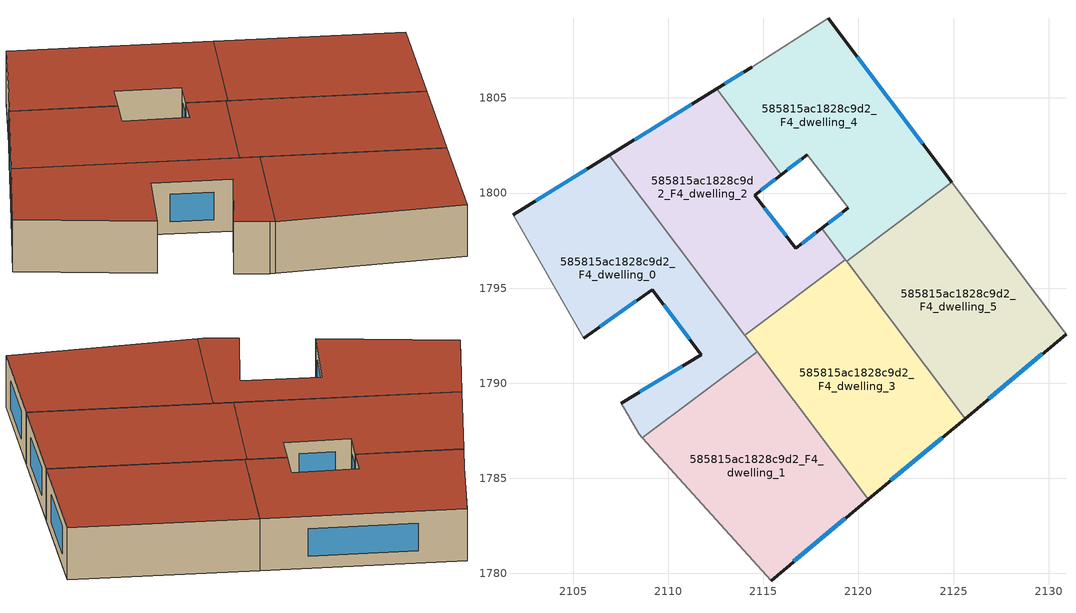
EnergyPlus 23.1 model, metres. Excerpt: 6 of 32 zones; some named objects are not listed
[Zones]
585815ac1828c9d2_F4_dwelling_0
 floor to 585815ac1828c9d2_F3_dwelling_0 (EU_floor_Construction): 2106.9,1801.98 2114.67,1791.66 2108.64,1787.12 2108.47,1787.31 2107.52,1788.96 2111.73,1791.5 2109.17,1794.92 2105.55,1792.38 2101.83,1798.85 z12
 wall outside (EU_wall_Construction): 2106.9,1801.98 2101.83,1798.85 / 2105.55,1792.38 2109.17,1794.92 2111.73,1791.5 2107.52,1788.96 z12:15
 wall to 585815ac1828c9d2_F4_dwelling_1 (EU_wall_Construction): 2108.64,1787.12 2114.67,1791.66 z12:15
 wall adiabatic (EU_wall_Construction): 2107.52,1788.96 2108.47,1787.31 2108.64,1787.12 / 2101.83,1798.85 2105.55,1792.38 z12:15
 wall to 585815ac1828c9d2_F4_dwelling_2 (EU_wall_Construction): 2114.03,1792.51 2106.9,1801.98 z12:15
 wall to 585815ac1828c9d2_F4_dwelling_3 (EU_wall_Construction): 2114.67,1791.66 2114.03,1792.51 z12:15
 window (EU_Window_Construction): 2105.71,1801.25 2103.02,1799.59 / 2110.74,1790.9 2108.51,1789.55 / 2109.77,1794.12 2111.13,1792.3 / 2106.4,1792.97 2108.32,1794.32 z12.7:14.3
 roof outside (EU_roof_Construction): 2114.67,1791.66 2106.9,1801.98 2101.83,1798.85 2105.55,1792.38 2109.17,1794.92 2111.73,1791.5 2107.52,1788.96 2108.47,1787.31 2108.64,1787.12 z15
585815ac1828c9d2_F4_dwelling_1
 floor to 585815ac1828c9d2_F3_dwelling_1 (EU_floor_Construction): 2114.67,1791.66 2120.52,1783.89 2115.41,1779.62 2108.64,1787.12 z12
 wall outside (EU_wall_Construction): 2115.41,1779.62 2120.52,1783.89 z12:15
 wall adiabatic (EU_wall_Construction): 2108.64,1787.12 2115.41,1779.62 z12:15
 wall to 585815ac1828c9d2_F4_dwelling_3 (EU_wall_Construction): 2120.52,1783.89 2114.67,1791.66 z12:15
 window (EU_Window_Construction): 2116.61,1780.62 2119.32,1782.89 z12.7:14.3
 roof outside (EU_roof_Construction): 2120.52,1783.89 2114.67,1791.66 2108.64,1787.12 2115.41,1779.62 z15
585815ac1828c9d2_F4_dwelling_2
 floor to 585815ac1828c9d2_F3_dwelling_2 (EU_floor_Construction): 2115.95,1800.97 2114.54,1799.88 2116.7,1797.09 2118.07,1798.15 2119.32,1796.49 2114.03,1792.51 2106.9,1801.98 2112.55,1805.48 z12
 wall outside (EU_wall_Construction): 2118.07,1798.15 2116.7,1797.09 2114.54,1799.88 2115.95,1800.97 / 2112.55,1805.48 2106.9,1801.98 z12:15
 wall to 585815ac1828c9d2_F4_dwelling_3 (EU_wall_Construction): 2114.03,1792.51 2119.32,1796.49 z12:15
 wall to 585815ac1828c9d2_F4_dwelling_4 (EU_wall_Construction): 2115.95,1800.97 2112.55,1805.48 / 2119.32,1796.49 2118.07,1798.15 z12:15
 window (EU_Window_Construction): 2117.75,1797.9 2117.02,1797.34 / 2111.22,1804.66 2108.22,1802.81 / 2114.87,1800.14 2115.62,1800.71 / 2116.2,1797.75 2115.05,1799.23 z12.7:14.3
 roof outside (EU_roof_Construction): 2119.32,1796.49 2118.07,1798.15 2116.7,1797.09 2114.54,1799.88 2115.95,1800.97 2112.55,1805.48 2106.9,1801.98 2114.03,1792.51 z15
585815ac1828c9d2_F4_dwelling_3
 floor to 585815ac1828c9d2_F3_dwelling_3 (EU_floor_Construction): 2119.32,1796.49 2125.6,1788.14 2120.52,1783.89 2114.03,1792.51 z12
 wall outside (EU_wall_Construction): 2120.52,1783.89 2125.6,1788.14 z12:15
 wall to 585815ac1828c9d2_F4_dwelling_5 (EU_wall_Construction): 2125.6,1788.14 2119.38,1796.41 z12:15
 wall to 585815ac1828c9d2_F4_dwelling_4 (EU_wall_Construction): 2119.38,1796.41 2119.32,1796.49 z12:15
 window (EU_Window_Construction): 2121.71,1784.89 2124.41,1787.14 z12.7:14.3
 roof outside (EU_roof_Construction): 2125.6,1788.14 2119.32,1796.49 2114.03,1792.51 2120.52,1783.89 z15
585815ac1828c9d2_F4_dwelling_4
 floor to 585815ac1828c9d2_F3_dwelling_4 (EU_floor_Construction): 2118.42,1809.18 2124.9,1800.57 2119.38,1796.41 2118.07,1798.15 2119.47,1799.23 2117.31,1802.01 2115.95,1800.97 2112.55,1805.48 2114.38,1806.61 z12
 wall outside (EU_wall_Construction): 2119.47,1799.23 2118.07,1798.15 / 2115.95,1800.97 2117.31,1802.01 / 2114.38,1806.61 2112.55,1805.48 / 2124.9,1800.57 2118.42,1809.18 z12:15
 wall adiabatic (EU_wall_Construction): 2117.31,1802.01 2119.47,1799.23 / 2118.42,1809.18 2114.38,1806.61 z12:15
 wall to 585815ac1828c9d2_F4_dwelling_5 (EU_wall_Construction): 2119.38,1796.41 2124.9,1800.57 z12:15
 window (EU_Window_Construction): 2119.14,1798.97 2118.4,1798.4 / 2116.27,1801.21 2116.99,1801.77 / 2113.95,1806.35 2112.98,1805.75 / 2123.38,1802.59 2119.94,1807.16 z12.7:14.3
 roof outside (EU_roof_Construction): 2124.9,1800.57 2118.42,1809.18 2114.38,1806.61 2112.55,1805.48 2115.95,1800.97 2117.31,1802.01 2119.47,1799.23 2118.07,1798.15 2119.38,1796.41 z15
585815ac1828c9d2_F4_dwelling_5
 floor to 585815ac1828c9d2_F3_dwelling_5 (EU_floor_Construction): 2124.9,1800.57 2130.91,1792.58 2125.6,1788.14 2119.38,1796.41 z12
 wall outside (EU_wall_Construction): 2125.6,1788.14 2130.91,1792.58 z12:15
 wall adiabatic (EU_wall_Construction): 2130.91,1792.58 2124.9,1800.57 z12:15
 window (EU_Window_Construction): 2126.85,1789.18 2129.67,1791.54 z12.7:14.3
 roof outside (EU_roof_Construction): 2130.91,1792.58 2124.9,1800.57 2119.38,1796.41 2125.6,1788.14 z15
[Building]
EU S2 Campaign: North Axis=0; Terrain=City; Solar Distribution=FullExterior
[Site:Location]
Budapest.Ferenc.Liszt.Intl.AP: Latitude=47.437; Longitude=19.256; Time Zone=1; Elevation=185
[SizingPeriod:WeatherFileDays]
AnnualSizingPeriod: Begin Month=1; Begin Day of Month=1; End Month=12; End Day of Month=31; Day of Week for Start Day=Monday; Use Weather File Daylight Saving Period=No; Use Weather File Rain and Snow Indicators=No
[MATERIAL]
EU_InternalMass_Material: Roughness=MediumRough; Thickness=0.1; Conductivity=1; Density=1800; Specific Heat=900; Thermal Absorptance=0.9; Solar Absorptance=0.7; Visible Absorptance=0.7
[MATERIAL:NOMASS] Roughness=MediumRough; Thermal Absorptance=0.9; Solar Absorptance=0.7; Visible Absorptance=0.7
Name | Thermal Resistance
EU_wall_NoMass | 0.832559
EU_roof_NoMass | 1.39638
EU_floor_NoMass | 0.872794
[WINDOWMATERIAL:SIMPLEGLAZINGSYSTEM]
EU_Window_SimpleGlazing: UFactor=2.79869; Solar Heat Gain Coefficient=0.75; Visible Transmittance=0.75
[CONSTRUCTION]
EU_wall_Construction: EU_wall_NoMass
EU_roof_Construction: EU_roof_NoMass
EU_floor_Construction: EU_floor_NoMass
EU_Window_Construction: EU_Window_SimpleGlazing
EU_InternalMass_Construction: EU_InternalMass_Material
[ZONE] Type=1; Multiplier=1; Ceiling Height=autocalculate; Floor Area=autocalculate; Part of Total Floor Area=Yes
Name | Volume
585815ac1828c9d2_F4_dwelling_0 | 210.957
585815ac1828c9d2_F4_dwelling_1 | 210.962
585815ac1828c9d2_F4_dwelling_2 | 210.946
585815ac1828c9d2_F4_dwelling_3 | 210.98
585815ac1828c9d2_F4_dwelling_4 | 210.958
585815ac1828c9d2_F4_dwelling_5 | 210.976
[INTERNALMASS] Construction=EU_InternalMass_Construction
Name | Zone or ZoneList | Surface Area
585815ac1828c9d2_F4_dwelling_0_EU_InternalMass | 585815ac1828c9d2_F4_dwelling_0 | 70.3191
585815ac1828c9d2_F4_dwelling_1_EU_InternalMass | 585815ac1828c9d2_F4_dwelling_1 | 70.3209
585815ac1828c9d2_F4_dwelling_2_EU_InternalMass | 585815ac1828c9d2_F4_dwelling_2 | 70.3152
585815ac1828c9d2_F4_dwelling_3_EU_InternalMass | 585815ac1828c9d2_F4_dwelling_3 | 70.3269
585815ac1828c9d2_F4_dwelling_4_EU_InternalMass | 585815ac1828c9d2_F4_dwelling_4 | 70.3196
585815ac1828c9d2_F4_dwelling_5_EU_InternalMass | 585815ac1828c9d2_F4_dwelling_5 | 70.3252
[OTHEREQUIPMENT] Fuel Type=Electricity; Design Level Calculation Method=Watts/Area; Power per Zone Floor Area=1; Fraction Latent=0; Fraction Radiant=0; Fraction Lost=0; Carbon Dioxide Generation Rate=0; EndUse Subcategory=EU_Step8_InternalGains
Name | Zone or ZoneList or Space or SpaceList | Schedule
EU_Step8_InternalGain_585815ac1828c9d2_F4_dwelling_0_f000 | 585815ac1828c9d2_F4_dwelling_0 | EU_Step8_GainSchedule_585815ac1828c9d2_F4_dwelling_0_f000
EU_Step8_InternalGain_585815ac1828c9d2_F4_dwelling_1_f000 | 585815ac1828c9d2_F4_dwelling_1 | EU_Step8_GainSchedule_585815ac1828c9d2_F4_dwelling_1_f000
EU_Step8_InternalGain_585815ac1828c9d2_F4_dwelling_2_f000 | 585815ac1828c9d2_F4_dwelling_2 | EU_Step8_GainSchedule_585815ac1828c9d2_F4_dwelling_2_f000
EU_Step8_InternalGain_585815ac1828c9d2_F4_dwelling_3_f000 | 585815ac1828c9d2_F4_dwelling_3 | EU_Step8_GainSchedule_585815ac1828c9d2_F4_dwelling_3_f000
EU_Step8_InternalGain_585815ac1828c9d2_F4_dwelling_4_f000 | 585815ac1828c9d2_F4_dwelling_4 | EU_Step8_GainSchedule_585815ac1828c9d2_F4_dwelling_4_f000
EU_Step8_InternalGain_585815ac1828c9d2_F4_dwelling_5_f000 | 585815ac1828c9d2_F4_dwelling_5 | EU_Step8_GainSchedule_585815ac1828c9d2_F4_dwelling_5_f000
[ZONEVENTILATION:DESIGNFLOWRATE] Schedule=EU_AlwaysOn; Design Flow Rate Calculation Method=AirChanges/Hour; Air Changes per Hour=0.475469; Ventilation Type=Natural; Fan Pressure Rise=0; Fan Total Efficiency=1; Constant Term Coefficient=1; Temperature Term Coefficient=0; Velocity Term Coefficient=0; Velocity Squared Term Coefficient=0; Minimum Indoor Temperature=-100; Maximum Indoor Temperature=100; Delta Temperature=-100; Minimum Outdoor Temperature=-100; Maximum Outdoor Temperature=100; Maximum Wind Speed=40
Name | Zone or ZoneList or Space or SpaceList
EU_ConstantAir_585815ac1828c9d2_F4_dwelling_0 | 585815ac1828c9d2_F4_dwelling_0
EU_ConstantAir_585815ac1828c9d2_F4_dwelling_1 | 585815ac1828c9d2_F4_dwelling_1
EU_ConstantAir_585815ac1828c9d2_F4_dwelling_2 | 585815ac1828c9d2_F4_dwelling_2
EU_ConstantAir_585815ac1828c9d2_F4_dwelling_3 | 585815ac1828c9d2_F4_dwelling_3
EU_ConstantAir_585815ac1828c9d2_F4_dwelling_4 | 585815ac1828c9d2_F4_dwelling_4
EU_ConstantAir_585815ac1828c9d2_F4_dwelling_5 | 585815ac1828c9d2_F4_dwelling_5
[HVACTEMPLATE:ZONE:IDEALLOADSAIRSYSTEM] System Availability Schedule=EU_AlwaysOn; Maximum Heating Supply Air Temperature=50; Minimum Cooling Supply Air Temperature=13; Maximum Heating Supply Air Humidity Ratio=0.0156; Minimum Cooling Supply Air Humidity Ratio=0.0077; Heating Limit=NoLimit; Cooling Limit=NoLimit; Heating Availability Schedule=EU_AlwaysOn; Cooling Availability Schedule=EU_CoolingOff; Dehumidification Control Type=ConstantSensibleHeatRatio; Cooling Sensible Heat Ratio=0.7; Dehumidification Setpoint=60; Humidification Control Type=None; Humidification Setpoint=30; Outdoor Air Method=None; Outdoor Air Flow Rate per Person=0.00944; Outdoor Air Flow Rate per Zone Floor Area=0; Outdoor Air Flow Rate per Zone=0; Demand Controlled Ventilation Type=None; Outdoor Air Economizer Type=NoEconomizer; Heat Recovery Type=None; Sensible Heat Recovery Effectiveness=0.7; Latent Heat Recovery Effectiveness=0.65
Name | Template Thermostat
585815ac1828c9d2_F4_dwelling_0 | EU_HeatOnly_585815ac1828c9d2_F4_dwelling_0
585815ac1828c9d2_F4_dwelling_1 | EU_HeatOnly_585815ac1828c9d2_F4_dwelling_1
585815ac1828c9d2_F4_dwelling_2 | EU_HeatOnly_585815ac1828c9d2_F4_dwelling_2
585815ac1828c9d2_F4_dwelling_3 | EU_HeatOnly_585815ac1828c9d2_F4_dwelling_3
585815ac1828c9d2_F4_dwelling_4 | EU_HeatOnly_585815ac1828c9d2_F4_dwelling_4
585815ac1828c9d2_F4_dwelling_5 | EU_HeatOnly_585815ac1828c9d2_F4_dwelling_5
[SIZING:ZONE] Zone Cooling Design Supply Air Temperature Input Method=SupplyAirTemperature; Zone Cooling Design Supply Air Temperature=13; Zone Heating Design Supply Air Temperature Input Method=SupplyAirTemperature; Zone Heating Design Supply Air Temperature=50; Zone Cooling Design Supply Air Humidity Ratio=0.008; Zone Heating Design Supply Air Humidity Ratio=0.008; Cooling Design Air Flow Method=DesignDay; Cooling Design Air Flow Rate=0; Cooling Minimum Air Flow per Zone Floor Area=0.000762; Cooling Minimum Air Flow=0; Cooling Minimum Air Flow Fraction=0.2; Heating Design Air Flow Method=DesignDay; Heating Design Air Flow Rate=0; Heating Maximum Air Flow per Zone Floor Area=0.002032; Heating Maximum Air Flow=0.141576; Heating Maximum Air Flow Fraction=0.3; Account for Dedicated Outdoor Air System=No; Dedicated Outdoor Air System Control Strategy=NeutralSupplyAir; Dedicated Outdoor Air Low Setpoint Temperature for Design=autosize; Dedicated Outdoor Air High Setpoint Temperature for Design=autosize; Zone Load Sizing Method=Sensible Load Only No Latent Load; Zone Latent Cooling Design Supply Air Humidity Ratio Input Method=HumidityRatioDifference; Zone Cooling Design Supply Air Humidity Ratio Difference=0.005; Zone Latent Heating Design Supply Air Humidity Ratio Input Method=HumidityRatioDifference; Zone Humidification Design Supply Air Humidity Ratio Difference=0.005
585815ac1828c9d2_F4_dwelling_0; 585815ac1828c9d2_F4_dwelling_1; 585815ac1828c9d2_F4_dwelling_2; 585815ac1828c9d2_F4_dwelling_3; 585815ac1828c9d2_F4_dwelling_4; 585815ac1828c9d2_F4_dwelling_5
[SCHEDULE:CONSTANT]
Name | Hourly Value
EU_AlwaysOn | 1
EU_CoolingOff | 0
[SCHEDULE:FILE] Column Number=1; Rows to Skip at Top=0; Number of Hours of Data=8760; Column Separator=Comma; Interpolate to Timestep=No; Minutes per Item=60; Adjust Schedule for Daylight Savings=Yes
Name | File
EU_Step8_GainSchedule_585815ac1828c9d2_F4_dwelling_0_f000 | ../../schedules/585815ac1828c9d2/585815ac1828c9d2_F4_dwelling_0_f000_gain.csv
EU_Step8_GainSchedule_585815ac1828c9d2_F4_dwelling_1_f000 | ../../schedules/585815ac1828c9d2/585815ac1828c9d2_F4_dwelling_1_f000_gain.csv
EU_Step8_GainSchedule_585815ac1828c9d2_F4_dwelling_2_f000 | ../../schedules/585815ac1828c9d2/585815ac1828c9d2_F4_dwelling_2_f000_gain.csv
EU_Step8_GainSchedule_585815ac1828c9d2_F4_dwelling_3_f000 | ../../schedules/585815ac1828c9d2/585815ac1828c9d2_F4_dwelling_3_f000_gain.csv
EU_Step8_GainSchedule_585815ac1828c9d2_F4_dwelling_4_f000 | ../../schedules/585815ac1828c9d2/585815ac1828c9d2_F4_dwelling_4_f000_gain.csv
EU_Step8_GainSchedule_585815ac1828c9d2_F4_dwelling_5_f000 | ../../schedules/585815ac1828c9d2/585815ac1828c9d2_F4_dwelling_5_f000_gain.csv
